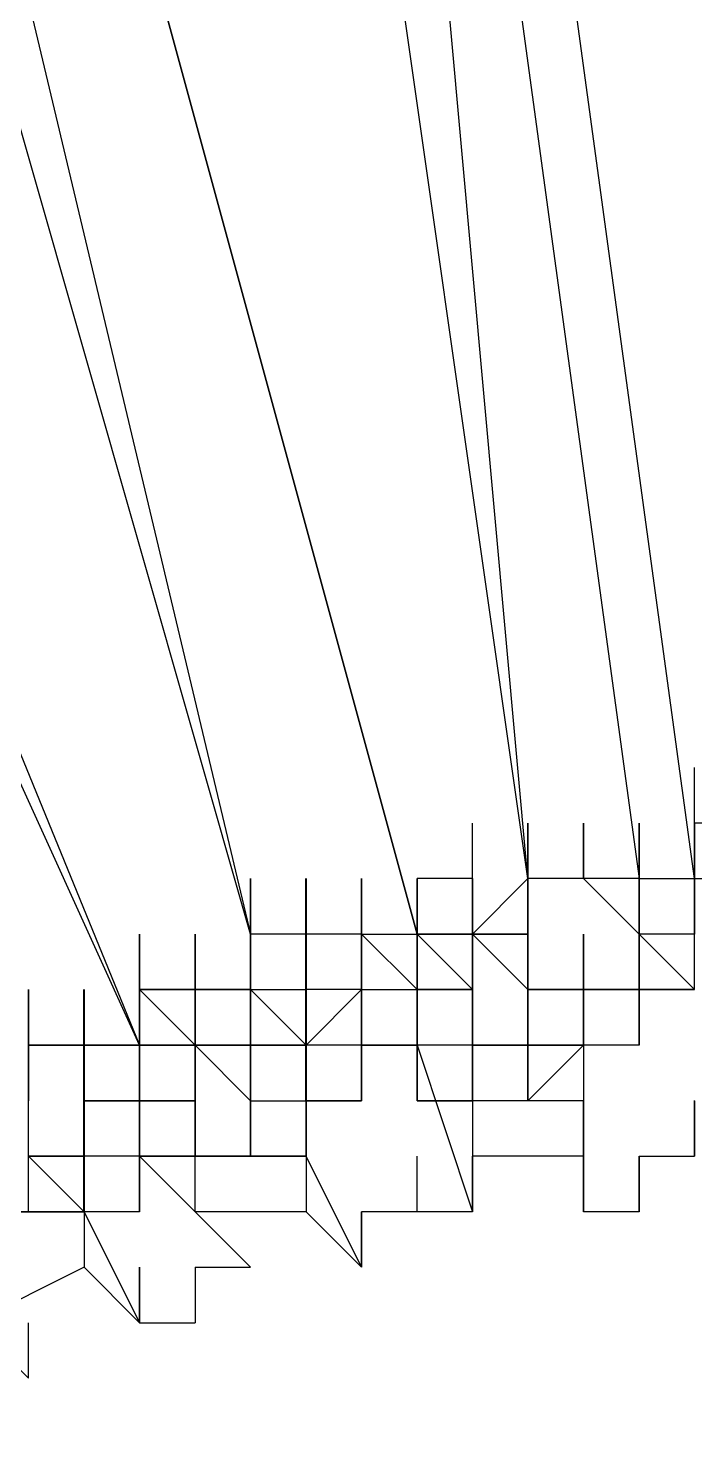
# Model space of a CAD drawing. Header units: inches. Extents: x 3324238 to 135265466, y -1036581 to 20094598.
# Drawn here: x 3353728.395 to 3353729.361, y -519023.522 to -519021.454 of the extents above; entities that cross this region are included whole.
import ezdxf

# ---------------------------------------------------------------- set-up
doc = ezdxf.new("R2010")
doc.units = ezdxf.units.IN
doc.header["$MEASUREMENT"] = 0
doc.layers.add('PDF_Geometry', color=7, linetype='Continuous')

msp = doc.modelspace()

# ---------------------------------------------------------------- linework, layer by layer
at = {"layer": 'PDF_Geometry', "color": 32, "lineweight": 13, "true_color": 0xdd6e00}
msp.add_lwpolyline([(3353740.2386, -519026.0718, 1.00015), (3353717.3563, -519026.0718), (3353717.3563, -519077.0734)], format="xyb", dxfattribs=at)
at = {"layer": 'PDF_Geometry', "lineweight": 25}
for points in [[(3353728.7975, -519018.8204), (3353729.0392, -519020.6735), (3353729.0392, -519020.754), (3353729.0392, -519020.8346), (3353729.0392, -519020.9152), (3353729.2809, -519022.6878), (3353729.2809, -519022.7683), (3353729.3614, -519022.8489), (3353729.3614, -519022.7683), (3353729.3614, -519022.6878), (3353729.442, -519022.6878), (3353729.442, -519022.6072), (3353729.3614, -519022.6072), (3353729.3614, -519022.5266)], [(3353729.2809, -519022.6878), (3353729.2809, -519022.7683), (3353729.2003, -519022.6878), (3353729.1197, -519022.6878), (3353728.9586, -519020.9152), (3353728.9586, -519020.8346), (3353728.9586, -519020.754), (3353728.878, -519020.8346), (3353728.878, -519020.754), (3353728.878, -519020.8346), (3353728.878, -519020.754), (3353728.878, -519020.8346), (3353728.7975, -519020.9152), (3353728.7169, -519020.9958), (3353728.7975, -519020.9958), (3353728.878, -519020.9958), (3353728.878, -519020.9152), (3353728.878, -519020.8346)], [(3353729.3614, -519022.6878), (3353729.1197, -519020.9152)], [(3353728.314, -519020.9958), (3353728.314, -519021.0763), (3353728.7169, -519022.7683), (3353728.7169, -519022.6878)], [(3353729.3614, -519022.8489), (3353729.3614, -519022.7683), (3353729.2809, -519022.7683), (3353729.2809, -519022.8489), (3353729.2003, -519022.8489), (3353729.2809, -519022.8489), (3353729.3614, -519022.8489), (3353729.3614, -519022.7683), (3353729.2809, -519022.7683), (3353729.2809, -519022.6878), (3353729.2809, -519022.7683), (3353729.2809, -519022.6878), (3353729.2809, -519022.6072), (3353729.2809, -519022.6878), (3353729.2809, -519022.6072), (3353729.2809, -519022.6878), (3353729.2809, -519022.7683), (3353729.2809, -519022.6878), (3353729.2809, -519022.7683), (3353729.2809, -519022.6878), (3353729.2003, -519022.6878), (3353729.1197, -519022.6878), (3353728.878, -519020.9958)], [(3353728.7169, -519023.0101), (3353728.7169, -519022.9295), (3353728.7169, -519023.0101), (3353728.7169, -519022.9295), (3353728.7169, -519023.0101), (3353728.7169, -519022.9295), (3353728.7169, -519023.0101), (3353728.7169, -519022.9295), (3353728.7169, -519023.0101), (3353728.7169, -519022.9295), (3353728.6363, -519022.9295), (3353728.6363, -519022.8489), (3353728.5557, -519022.8489), (3353728.5557, -519022.9295), (3353727.75, -519021.1569), (3353727.75, -519021.0763), (3353727.75, -519021.1569)], [(3353728.6363, -519023.2518), (3353728.7169, -519023.2518), (3353728.6363, -519023.1712), (3353728.6363, -519023.0906), (3353728.6363, -519023.0101), (3353728.6363, -519023.0906), (3353728.5557, -519023.0906), (3353728.6363, -519023.0906), (3353728.6363, -519023.0101), (3353728.6363, -519022.9295), (3353728.6363, -519023.0101), (3353728.6363, -519022.9295), (3353728.6363, -519022.8489), (3353728.6363, -519022.7683), (3353728.6363, -519022.8489), (3353728.7169, -519022.8489), (3353728.7169, -519022.7683), (3353728.7169, -519022.6878), (3353728.7169, -519022.7683), (3353728.7169, -519022.8489), (3353728.7169, -519022.7683), (3353728.7169, -519022.6878), (3353728.7169, -519022.7683), (3353728.7169, -519022.8489), (3353728.7169, -519022.7683), (3353728.7169, -519022.8489), (3353728.7169, -519022.7683), (3353728.7169, -519022.6878), (3353728.7169, -519022.7683), (3353728.7169, -519022.6878), (3353728.7169, -519022.7683), (3353728.7169, -519022.8489), (3353728.7169, -519022.7683), (3353728.2335, -519021.0763)], [(3353727.8306, -519021.1569), (3353728.5557, -519022.9295), (3353728.5557, -519023.0101), (3353728.5557, -519023.0906), (3353728.5557, -519023.0101), (3353728.5557, -519023.0906), (3353728.5557, -519023.1712), (3353728.4752, -519023.1712), (3353728.3946, -519023.1712)], [(3353729.2003, -519022.6072), (3353729.2003, -519022.6878), (3353729.2003, -519022.6072), (3353729.2003, -519022.6878), (3353729.1197, -519022.6878), (3353729.1197, -519022.7683), (3353729.1197, -519022.6878), (3353729.1197, -519022.7683), (3353729.1197, -519022.6878), (3353729.1197, -519022.7683), (3353729.1197, -519022.6878), (3353729.1197, -519022.6072), (3353729.1197, -519022.6878), (3353729.0392, -519022.7683), (3353729.0392, -519022.8489), (3353729.0392, -519022.9295), (3353728.9586, -519022.9295), (3353728.878, -519022.9295)], [(3353729.0392, -519022.8489), (3353729.0392, -519022.7683), (3353729.0392, -519022.6878), (3353729.0392, -519022.6072)], [(3353729.1197, -519022.6878), (3353729.1197, -519022.6072)], [(3353729.1197, -519022.6878), (3353729.1197, -519022.6072)], [(3353729.1197, -519022.6878), (3353729.1197, -519022.6072)], [(3353729.1197, -519022.6072), (3353729.1197, -519022.6878), (3353729.1197, -519022.7683), (3353729.1197, -519022.6878)], [(3353729.1197, -519022.6878), (3353729.1197, -519022.6072)], [(3353729.1197, -519022.6878), (3353729.1197, -519022.6072)], [(3353729.2809, -519022.6878), (3353729.3614, -519022.6878), (3353729.3614, -519022.6072)], [(3353729.2809, -519022.6878), (3353729.2809, -519022.6072)], [(3353729.3614, -519022.6878), (3353729.3614, -519022.6072)], [(3353728.7169, -519022.9295), (3353728.7169, -519023.0101), (3353728.7169, -519022.9295), (3353728.7169, -519023.0101), (3353728.7169, -519022.9295), (3353728.7169, -519023.0101), (3353728.6363, -519022.9295), (3353728.6363, -519023.0101), (3353728.6363, -519022.9295), (3353728.6363, -519023.0101), (3353728.5557, -519023.0101), (3353728.5557, -519022.9295), (3353728.5557, -519022.8489), (3353728.6363, -519022.9295), (3353728.6363, -519022.8489), (3353728.6363, -519022.9295), (3353728.7169, -519022.9295), (3353728.7975, -519022.9295), (3353728.878, -519022.8489), (3353728.9586, -519022.8489), (3353728.9586, -519022.7683), (3353728.9586, -519022.6878), (3353728.9586, -519022.7683), (3353728.9586, -519022.6878), (3353728.9586, -519022.7683), (3353728.9586, -519022.6878)], [(3353729.0392, -519023.0101), (3353729.0392, -519022.9295), (3353729.0392, -519022.8489), (3353729.0392, -519022.9295), (3353729.0392, -519022.8489), (3353729.0392, -519022.9295), (3353729.1197, -519022.9295), (3353729.1197, -519022.8489), (3353729.1197, -519022.7683), (3353729.1197, -519022.8489), (3353729.1197, -519022.9295), (3353729.0392, -519022.9295), (3353728.9586, -519022.9295), (3353728.9586, -519023.0101), (3353728.9586, -519022.9295), (3353728.9586, -519023.0101), (3353728.9586, -519022.9295), (3353728.9586, -519023.0101), (3353728.9586, -519022.9295), (3353728.9586, -519022.8489), (3353728.878, -519022.7683), (3353728.878, -519022.6878), (3353728.878, -519022.7683), (3353728.878, -519022.8489), (3353728.878, -519022.7683), (3353728.7975, -519022.7683), (3353728.7169, -519022.7683), (3353728.7169, -519022.8489), (3353728.7169, -519022.7683), (3353728.7169, -519022.8489), (3353728.7169, -519022.9295), (3353728.7169, -519022.8489), (3353728.7975, -519022.9295), (3353728.7975, -519023.0101), (3353728.7975, -519022.9295), (3353728.7975, -519022.8489), (3353728.7975, -519022.9295), (3353728.7975, -519023.0101), (3353728.7975, -519022.9295), (3353728.7975, -519023.0101), (3353728.7975, -519022.9295), (3353728.7975, -519023.0101), (3353728.7975, -519023.0906), (3353728.7975, -519023.0101), (3353728.7975, -519023.0906), (3353728.7975, -519023.0101), (3353728.7975, -519022.9295), (3353728.7975, -519023.0101), (3353728.7975, -519022.9295), (3353728.7975, -519022.8489)], [(3353728.7974, -519022.8489), (3353728.7974, -519022.9295), (3353728.7974, -519022.8489), (3353728.7974, -519022.7683), (3353728.7974, -519022.6878)], [(3353728.878, -519022.6878), (3353728.878, -519022.7683), (3353728.878, -519022.6878), (3353728.878, -519022.7683), (3353728.878, -519022.8489), (3353728.878, -519022.7683), (3353728.878, -519022.6878), (3353728.878, -519022.7683), (3353728.878, -519022.8489), (3353728.878, -519022.9295), (3353728.878, -519023.0101), (3353728.878, -519022.9295), (3353728.7975, -519022.9295), (3353728.7975, -519022.8489), (3353728.7975, -519022.9295), (3353728.7975, -519023.01)], [(3353728.878, -519022.8489), (3353728.878, -519022.9295), (3353728.878, -519022.8489), (3353728.7975, -519022.8489), (3353728.7975, -519022.9295), (3353728.7975, -519022.8489), (3353728.7975, -519022.7683), (3353728.7975, -519022.6878)], [(3353729.0392, -519022.7683), (3353729.0392, -519022.8489), (3353729.0392, -519022.7683), (3353729.0392, -519022.8489), (3353729.0392, -519022.9295), (3353729.0392, -519022.8489), (3353729.0392, -519022.9295), (3353729.1197, -519022.9295), (3353729.1197, -519022.8489), (3353729.1197, -519022.9295), (3353729.1197, -519022.8489), (3353729.1197, -519022.7683), (3353729.1197, -519022.6878), (3353729.0392, -519022.7683), (3353729.0392, -519022.6878), (3353728.9586, -519022.6878), (3353728.9586, -519022.7683), (3353728.9586, -519022.6878), (3353728.9586, -519022.7683), (3353728.9586, -519022.6878), (3353728.9586, -519022.7683), (3353728.9586, -519022.8489), (3353728.9586, -519022.9295), (3353728.9586, -519022.8489), (3353728.9586, -519022.7683), (3353728.9586, -519022.8489), (3353729.0392, -519022.8489), (3353728.9586, -519022.8489), (3353728.9586, -519022.7683), (3353728.9586, -519022.8489), (3353728.9586, -519022.9295), (3353728.9586, -519023.0101)], [(3353728.9586, -519022.7683), (3353728.9586, -519022.6878)], [(3353728.9586, -519022.7683), (3353728.9586, -519022.6878)], [(3353728.9586, -519022.7683), (3353728.9586, -519022.6878)], [(3353728.9586, -519022.7683), (3353728.9586, -519022.6878)], [(3353728.9586, -519022.7683), (3353728.9586, -519022.6878)], [(3353728.9586, -519022.7683), (3353728.9586, -519022.8489), (3353728.9586, -519022.7683), (3353728.9586, -519022.6878)], [(3353729.0392, -519022.7683), (3353729.0392, -519022.6878)], [(3353729.0392, -519022.7683), (3353729.0392, -519022.6878)], [(3353729.0392, -519022.7683), (3353729.0392, -519022.6878)], [(3353729.0392, -519022.7683), (3353729.0392, -519022.6878)], [(3353729.0392, -519022.7683), (3353729.0392, -519022.6878)], [(3353729.0392, -519022.7683), (3353729.0392, -519022.6878)], [(3353729.0392, -519022.7683), (3353729.0392, -519022.6878)], [(3353729.0392, -519022.7683), (3353729.0392, -519022.6878)], [(3353729.0392, -519022.7683), (3353729.0392, -519022.6878)], [(3353729.0392, -519022.7683), (3353729.0392, -519022.6878)], [(3353729.0392, -519022.7683), (3353729.0392, -519022.6878)], [(3353729.0392, -519022.7683), (3353729.0392, -519022.6878)], [(3353729.0392, -519022.7683), (3353729.0392, -519022.6878)], [(3353729.1197, -519022.7683), (3353729.1197, -519022.6878)], [(3353729.1197, -519022.7683), (3353729.1197, -519022.6878)], [(3353729.1197, -519022.8489), (3353729.1197, -519022.7683), (3353729.1197, -519022.6878)], [(3353729.2809, -519022.7683), (3353729.2809, -519022.6878)], [(3353729.2809, -519022.7684), (3353729.2809, -519022.6878)], [(3353729.2809, -519022.7683), (3353729.2809, -519022.6878)], [(3353729.2809, -519022.7683), (3353729.2809, -519022.6878)], [(3353729.2809, -519022.7683), (3353729.2809, -519022.6878)], [(3353729.3614, -519022.7683), (3353729.3614, -519022.6878)], [(3353729.3614, -519022.7684), (3353729.3614, -519022.6878)], [(3353728.5557, -519023.0906), (3353728.5557, -519023.0101), (3353728.5557, -519022.9295), (3353728.5557, -519023.0101), (3353728.5557, -519023.0906), (3353728.5557, -519023.0101), (3353728.5557, -519022.9295), (3353728.6363, -519022.9295), (3353728.6363, -519022.8489), (3353728.6363, -519022.7683), (3353728.6363, -519022.8489), (3353728.6363, -519022.7683), (3353728.6363, -519022.8489), (3353728.6363, -519022.9295), (3353728.6363, -519022.8489), (3353728.6363, -519022.9295), (3353728.6363, -519022.8489), (3353728.6363, -519022.9295), (3353728.5557, -519022.9295), (3353728.5557, -519022.8489), (3353728.5557, -519022.9295), (3353728.5557, -519022.8489), (3353728.5557, -519022.9295), (3353728.5557, -519022.8489), (3353728.5557, -519022.9295), (3353728.5557, -519022.8489), (3353728.5557, -519022.9295), (3353728.5557, -519022.8489), (3353728.5557, -519022.9295), (3353728.5557, -519022.8489), (3353728.6363, -519022.8489), (3353728.6363, -519022.7683), (3353728.6363, -519022.8489), (3353728.6363, -519022.9295), (3353728.6363, -519022.8489), (3353728.5557, -519022.8489), (3353728.5557, -519022.7683), (3353728.5557, -519022.8489), (3353728.5557, -519022.9295)], [(3353728.6363, -519022.8489), (3353728.6363, -519022.7683), (3353728.6363, -519022.8489)], [(3353728.6363, -519022.8489), (3353728.7169, -519022.8489), (3353728.6363, -519022.8489), (3353728.6363, -519022.7683), (3353728.6363, -519022.8489), (3353728.6363, -519022.9295), (3353728.6363, -519022.8489), (3353728.6363, -519022.9295), (3353728.6363, -519022.8489), (3353728.6363, -519022.7683), (3353728.6363, -519022.8489), (3353728.6363, -519022.9295), (3353728.6363, -519022.8489), (3353728.6363, -519022.7683), (3353728.6363, -519022.8489), (3353728.6363, -519022.9295), (3353728.6363, -519023.0101), (3353728.6363, -519023.0906), (3353728.6363, -519023.0101), (3353728.6363, -519023.0906), (3353728.7169, -519023.0906), (3353728.7169, -519023.0101), (3353728.7975, -519023.0101), (3353728.7975, -519022.9295), (3353728.7975, -519023.0101), (3353728.7975, -519022.9295), (3353728.7975, -519023.0101), (3353728.7975, -519022.9295), (3353728.7975, -519022.8489), (3353728.7975, -519022.9295), (3353728.7975, -519022.8489), (3353728.7975, -519022.9295), (3353728.7975, -519022.8489), (3353728.7975, -519022.9295), (3353728.7975, -519022.8489), (3353728.7975, -519022.9295), (3353728.7975, -519022.8489)], [(3353728.6363, -519022.8489), (3353728.6363, -519022.7683)], [(3353728.6363, -519022.8489), (3353728.6363, -519022.7683)], [(3353728.6363, -519022.8489), (3353728.6363, -519022.7684)], [(3353728.7169, -519022.9295), (3353728.7169, -519022.8489), (3353728.7169, -519022.7683)], [(3353728.878, -519022.9295), (3353728.878, -519022.8489), (3353728.878, -519022.7683), (3353728.878, -519022.8489)], [(3353728.878, -519022.9295), (3353728.878, -519022.8489), (3353728.878, -519022.7683)], [(3353728.878, -519022.7683), (3353728.9586, -519022.7683)], [(3353728.878, -519022.8489), (3353728.878, -519022.7683), (3353728.878, -519022.8489), (3353728.878, -519022.9295), (3353728.878, -519023.0101)], [(3353728.878, -519022.8489), (3353728.878, -519022.7683)], [(3353728.878, -519022.8489), (3353728.878, -519022.7683)], [(3353729.2003, -519022.7683), (3353729.2003, -519022.8489), (3353729.2003, -519022.9295), (3353729.1197, -519022.9295), (3353729.1197, -519022.8489), (3353729.0392, -519022.7683), (3353729.0392, -519022.8489), (3353729.0392, -519022.9295), (3353729.0392, -519023.0101), (3353729.0392, -519022.9295), (3353729.0392, -519022.8489), (3353729.0392, -519022.9295), (3353729.0392, -519022.8489), (3353729.0392, -519022.9295), (3353729.1197, -519022.9295), (3353729.1197, -519023.0101), (3353729.0392, -519023.0101), (3353728.9586, -519023.0101), (3353729.0392, -519023.0101), (3353729.0392, -519023.0906)], [(3353729.0392, -519022.7683), (3353728.9586, -519022.7683), (3353729.0392, -519022.7683)], [(3353729.2003, -519023.0906), (3353729.2003, -519023.0101), (3353729.1197, -519023.0101), (3353729.1197, -519022.9295), (3353729.2003, -519022.9295), (3353729.2003, -519022.8489), (3353729.1197, -519022.8489), (3353729.1197, -519022.9295), (3353729.1197, -519022.8489), (3353729.1197, -519022.9295), (3353729.0392, -519022.9295), (3353729.0392, -519022.8489), (3353729.0392, -519022.7683), (3353729.0392, -519022.8489), (3353729.0392, -519022.9295), (3353729.0392, -519023.0101), (3353729.0392, -519022.9295), (3353729.1197, -519022.9295), (3353729.0392, -519022.9295), (3353728.9586, -519022.9295), (3353729.0392, -519023.1712)], [(3353728.9586, -519022.7683), (3353729.0392, -519022.7683)], [(3353729.0392, -519022.8489), (3353728.9586, -519022.8489), (3353729.0392, -519022.8489), (3353729.0392, -519022.7683)], [(3353728.9586, -519022.8489), (3353728.9586, -519022.7683)], [(3353728.9586, -519022.8489), (3353728.9586, -519022.7683)], [(3353729.0392, -519022.7683), (3353728.9586, -519022.7683)], [(3353728.9586, -519022.8489), (3353728.9586, -519022.7683)], [(3353728.9586, -519022.7683), (3353729.0392, -519022.8489), (3353728.9586, -519022.7683)], [(3353728.9586, -519022.8489), (3353728.9586, -519022.7684)], [(3353729.0392, -519022.8489), (3353729.0392, -519022.7683)], [(3353729.0392, -519022.8489), (3353729.0392, -519022.7683)], [(3353729.0392, -519022.7683), (3353729.0392, -519022.8489)], [(3353729.0392, -519022.8489), (3353729.0392, -519022.7683)], [(3353729.0392, -519022.8489), (3353729.0392, -519022.7683)], [(3353729.1197, -519022.8489), (3353729.1197, -519022.9295), (3353729.1197, -519022.8489), (3353729.1197, -519022.9295), (3353729.1197, -519022.8489), (3353729.1197, -519022.9295), (3353729.2003, -519022.9295), (3353729.2003, -519022.8489), (3353729.2003, -519022.9295), (3353729.2003, -519022.8489), (3353729.1197, -519022.8489), (3353729.1197, -519022.7683), (3353729.0392, -519022.7683), (3353729.0392, -519022.8489), (3353729.0392, -519022.7683)], [(3353729.0392, -519022.7683), (3353729.1197, -519022.7683)], [(3353729.0392, -519022.8489), (3353729.0392, -519022.7683)], [(3353729.0392, -519022.8489), (3353729.0392, -519022.7683)], [(3353729.0392, -519022.8489), (3353729.0392, -519022.9295), (3353729.0392, -519022.8489), (3353729.0392, -519022.7684)], [(3353729.1197, -519022.8489), (3353729.1197, -519022.7683), (3353729.1197, -519022.8489)], [(3353729.1197, -519022.9295), (3353729.1197, -519022.8489), (3353729.1197, -519022.7683)], [(3353729.1197, -519022.8489), (3353729.1197, -519022.7683)], [(3353729.1197, -519022.7683), (3353729.1197, -519022.8489), (3353729.2003, -519022.8489)], [(3353729.1197, -519022.7683), (3353729.1197, -519022.8489), (3353729.1197, -519022.9295), (3353729.1197, -519022.8489)], [(3353729.1197, -519022.8489), (3353729.1197, -519022.7683)], [(3353729.2003, -519022.8489), (3353729.2003, -519022.7683)], [(3353729.2003, -519022.8489), (3353729.2003, -519022.7683)], [(3353729.2003, -519022.8489), (3353729.2003, -519022.7683)], [(3353729.2809, -519022.7683), (3353729.2809, -519022.8489), (3353729.2809, -519022.9295), (3353729.2809, -519022.8489), (3353729.3614, -519022.8489)], [(3353729.2809, -519022.8489), (3353729.2809, -519022.7683)], [(3353729.2809, -519022.8489), (3353729.2809, -519022.7683)], [(3353729.2809, -519022.8489), (3353729.2809, -519022.7683)], [(3353729.2809, -519022.8489), (3353729.2809, -519022.7683)], [(3353729.2809, -519022.8489), (3353729.2809, -519022.7683)], [(3353729.2809, -519022.8489), (3353729.2809, -519022.7683)], [(3353729.3614, -519022.8489), (3353729.3614, -519022.7683)], [(3353729.3614, -519022.8489), (3353729.3614, -519022.7683)], [(3353728.3946, -519023.0906), (3353728.4752, -519023.0906), (3353728.4752, -519023.0101), (3353728.4752, -519022.9295), (3353728.4752, -519022.8489), (3353728.4752, -519022.9295), (3353728.4752, -519023.0101), (3353728.4752, -519022.9295), (3353728.4752, -519023.0101), (3353728.4752, -519022.9295), (3353728.4752, -519023.0101), (3353728.4752, -519022.9295), (3353728.4752, -519023.0101), (3353728.4752, -519023.0906), (3353728.3946, -519023.0906), (3353728.4752, -519023.1712), (3353728.4752, -519023.0906), (3353728.4752, -519023.0101), (3353728.4752, -519022.9295), (3353728.4752, -519022.8489), (3353728.4752, -519022.9295), (3353728.3946, -519022.9295)], [(3353728.6363, -519023.0101), (3353728.6363, -519023.0906), (3353728.6363, -519023.0101), (3353728.6363, -519023.0906), (3353728.6363, -519023.0101), (3353728.6363, -519023.0906), (3353728.6363, -519023.0101), (3353728.5557, -519023.0101), (3353728.5557, -519022.9295), (3353728.4752, -519022.9295), (3353728.5557, -519022.9295), (3353728.5557, -519022.8489), (3353728.5557, -519022.9295), (3353728.5557, -519022.8489), (3353728.5557, -519022.9295), (3353728.5557, -519022.8489), (3353728.5557, -519022.9295), (3353728.5557, -519022.8489), (3353728.5557, -519022.9295), (3353728.5557, -519022.8489), (3353728.5557, -519022.9295), (3353728.5557, -519023.0101), (3353728.4752, -519023.0101), (3353728.4752, -519022.9295), (3353728.4752, -519023.0101), (3353728.4752, -519023.0906), (3353728.3946, -519023.0906)], [(3353728.3946, -519022.9295), (3353728.3946, -519022.8489)], [(3353728.4751, -519023.0101), (3353728.4751, -519023.0906), (3353728.4751, -519023.0101), (3353728.4751, -519022.9295), (3353728.4751, -519022.8489)], [(3353728.5557, -519022.9295), (3353728.5557, -519022.8489), (3353728.5557, -519022.9295), (3353728.5557, -519022.8489), (3353728.5557, -519022.9295), (3353728.5557, -519022.8489), (3353728.5557, -519022.9295), (3353728.5557, -519023.0101), (3353728.6363, -519023.0101), (3353728.6363, -519023.0906)], [(3353728.5557, -519022.9295), (3353728.5557, -519022.8489)], [(3353728.6363, -519022.9295), (3353728.6363, -519022.8489)], [(3353728.6363, -519022.9295), (3353728.6363, -519022.8489)], [(3353728.7169, -519022.8489), (3353728.6363, -519022.8489), (3353728.6363, -519022.9295)], [(3353728.7169, -519022.9295), (3353728.7169, -519022.8489)], [(3353728.7169, -519023.01), (3353728.7169, -519022.9295), (3353728.7169, -519022.8489)], [(3353728.7974, -519023.0101), (3353728.7974, -519022.9295), (3353728.7974, -519022.8489)], [(3353728.7974, -519022.9295), (3353728.7974, -519022.8489)], [(3353728.7975, -519022.9295), (3353728.7975, -519022.8489)], [(3353728.9586, -519022.9295), (3353728.878, -519022.9295), (3353728.878, -519022.8489)], [(3353728.878, -519022.9295), (3353728.878, -519022.8489)], [(3353728.878, -519022.9295), (3353728.878, -519022.8489)], [(3353729.3614, -519022.8489), (3353729.2809, -519022.8489), (3353729.2809, -519022.9295), (3353729.2003, -519022.9295), (3353729.2003, -519023.1712), (3353729.2003, -519023.0906), (3353729.1197, -519023.0906), (3353729.0392, -519023.0906), (3353729.0392, -519023.1712), (3353728.9586, -519023.1712), (3353728.9586, -519023.0906)], [(3353728.9586, -519022.9295), (3353728.9586, -519022.8489)], [(3353728.9586, -519022.9295), (3353728.9586, -519022.8489)], [(3353728.9586, -519022.8489), (3353728.9586, -519022.9295)], [(3353728.9586, -519022.9295), (3353728.9586, -519022.8489)], [(3353728.9586, -519022.8489), (3353729.0392, -519022.8489)], [(3353728.9586, -519022.9295), (3353728.9586, -519022.8489)], [(3353728.9586, -519023.01), (3353728.9586, -519022.9295), (3353728.9586, -519022.8489)], [(3353728.9586, -519022.9295), (3353728.9586, -519022.8489)], [(3353728.9586, -519022.9295), (3353728.9586, -519022.8489)], [(3353728.9586, -519022.9295), (3353728.9586, -519022.8489)], [(3353728.9586, -519022.9295), (3353728.9586, -519022.8489)], [(3353728.9586, -519022.9295), (3353728.9586, -519022.8489)], [(3353729.0392, -519022.9295), (3353729.0392, -519022.8489)], [(3353729.0392, -519022.9295), (3353729.0392, -519022.8489)], [(3353729.0392, -519022.9295), (3353729.0392, -519022.8489)], [(3353729.0392, -519022.9295), (3353729.0392, -519022.8489)], [(3353729.0392, -519022.9295), (3353729.0392, -519022.8489)], [(3353729.0392, -519022.9295), (3353729.0392, -519022.8489)], [(3353729.0392, -519022.9295), (3353729.0392, -519022.8489)], [(3353729.0392, -519022.9295), (3353729.0392, -519022.8489)], [(3353729.1197, -519022.9295), (3353729.1197, -519022.8489)], [(3353729.1197, -519022.9295), (3353729.1197, -519022.8489)], [(3353729.1197, -519022.9295), (3353729.1197, -519022.8489)], [(3353729.1197, -519022.9295), (3353729.1197, -519022.8489)], [(3353729.1197, -519023.01), (3353729.1197, -519022.9295), (3353729.1197, -519022.8489)], [(3353729.2003, -519022.9295), (3353729.2003, -519022.8489)], [(3353729.2809, -519022.8489), (3353729.2809, -519022.9295), (3353729.2003, -519022.9295), (3353729.2003, -519023.0101)], [(3353729.2809, -519022.9295), (3353729.2809, -519022.8489)], [(3353728.314, -519022.9295), (3353728.314, -519023.0101), (3353728.314, -519023.0906), (3353728.314, -519023.1712), (3353728.314, -519023.2518), (3353728.314, -519023.1712), (3353728.3946, -519023.1712), (3353728.3946, -519023.0906), (3353728.4752, -519023.0906), (3353728.4752, -519023.1712), (3353728.4752, -519023.2518), (3353728.314, -519023.3324), (3353728.3946, -519023.4129), (3353728.3946, -519023.3324)], [(3353728.3946, -519023.0906), (3353728.3946, -519023.0101), (3353728.3946, -519022.9295)], [(3353728.3946, -519022.9295), (3353728.3946, -519023.0101)], [(3353728.4752, -519022.9295), (3353728.3946, -519022.9295), (3353728.4752, -519022.9295)], [(3353728.3946, -519023.0101), (3353728.3946, -519022.9295)], [(3353728.3946, -519023.0101), (3353728.3946, -519022.9295)], [(3353728.4751, -519023.0101), (3353728.4751, -519022.9295)], [(3353728.4752, -519023.0101), (3353728.4752, -519023.0906), (3353728.4752, -519023.0101), (3353728.4752, -519022.9295)], [(3353728.6363, -519022.9295), (3353728.5557, -519022.9295)], [(3353728.5557, -519022.9295), (3353728.6363, -519022.9295), (3353728.5557, -519022.9295)], [(3353728.6363, -519022.9295), (3353728.5557, -519022.9295)], [(3353728.5557, -519023.0101), (3353728.5557, -519022.9295)], [(3353728.6363, -519023.0101), (3353728.6363, -519022.9295)], [(3353728.7169, -519023.0906), (3353728.7169, -519023.0101), (3353728.7169, -519022.9295), (3353728.7169, -519023.0101)], [(3353728.7169, -519023.0101), (3353728.7169, -519022.9295)], [(3353728.7169, -519023.0101), (3353728.7169, -519022.9295)], [(3353728.7169, -519023.0101), (3353728.7169, -519022.9295)], [(3353728.7975, -519023.0101), (3353728.7975, -519022.9295)], [(3353728.7975, -519023.0101), (3353728.7975, -519022.9295)], [(3353728.7975, -519023.01), (3353728.7975, -519022.9295)], [(3353728.878, -519023.0101), (3353728.878, -519022.9295)], [(3353728.9586, -519022.9295), (3353728.878, -519022.9295)], [(3353728.878, -519022.9295), (3353728.9586, -519022.9295)], [(3353729.0392, -519022.9295), (3353729.1197, -519022.9295)], [(3353729.2003, -519022.9295), (3353729.1197, -519023.0101)], [(3353729.1197, -519022.9295), (3353729.1197, -519023.0101)], [(3353729.1197, -519023.01), (3353729.1197, -519022.9295)], [(3353729.1197, -519022.9295), (3353729.2003, -519022.9295)], [(3353728.4752, -519023.1712), (3353728.3946, -519023.1712), (3353728.314, -519023.1712), (3353728.3946, -519023.1712), (3353728.4752, -519023.1712), (3353728.4752, -519023.0906), (3353728.4752, -519023.0101), (3353728.5557, -519023.0101), (3353728.5557, -519023.0906), (3353728.5557, -519023.0101), (3353728.5557, -519023.0906), (3353728.5557, -519023.0101), (3353728.5557, -519023.0906), (3353728.4752, -519023.0906)], [(3353728.4751, -519023.01), (3353728.4751, -519023.0906)], [(3353728.4752, -519023.1712), (3353728.4752, -519023.0906), (3353728.4752, -519023.0101)], [(3353728.5557, -519023.1712), (3353728.5557, -519023.0906), (3353728.5557, -519023.0101)], [(3353728.5557, -519023.0101), (3353728.6363, -519023.0101)], [(3353728.6363, -519023.0906), (3353728.6363, -519023.01)], [(3353728.6363, -519023.0906), (3353728.6363, -519023.0101)], [(3353728.7169, -519023.0906), (3353728.7169, -519023.0101)], [(3353728.7169, -519023.0101), (3353728.7975, -519023.0101), (3353728.7975, -519023.0906)], [(3353728.7169, -519023.0101), (3353728.7169, -519023.0906)], [(3353728.7169, -519023.0906), (3353728.7169, -519023.0101)], [(3353728.7169, -519023.0101), (3353728.7169, -519023.0906)], [(3353728.7169, -519023.0906), (3353728.7169, -519023.0101)], [(3353728.7975, -519023.0101), (3353728.7975, -519023.0906)], [(3353728.878, -519023.0101), (3353728.7975, -519023.0101), (3353728.878, -519023.0101)], [(3353728.7975, -519023.0906), (3353728.7975, -519023.0101)], [(3353728.7975, -519023.0101), (3353728.7975, -519023.0906), (3353728.7975, -519023.1712)], [(3353728.9586, -519023.01), (3353729.0392, -519023.01)], [(3353729.2809, -519023.1712), (3353729.2809, -519023.0906), (3353729.2809, -519023.1712), (3353729.2809, -519023.0906), (3353729.3614, -519023.0906), (3353729.3614, -519023.01)], [(3353728.3946, -519023.1712), (3353728.3946, -519023.0906)], [(3353728.3946, -519023.1712), (3353728.3946, -519023.0906)], [(3353728.3946, -519023.1712), (3353728.3946, -519023.0906)], [(3353728.4751, -519023.1712), (3353728.4751, -519023.0906)], [(3353728.5557, -519023.1712), (3353728.5557, -519023.0906), (3353728.5557, -519023.1712), (3353728.4752, -519023.1712), (3353728.4752, -519023.0906)], [(3353728.7169, -519023.2518), (3353728.5557, -519023.0906)], [(3353728.5557, -519023.1712), (3353728.5557, -519023.0906)], [(3353728.7169, -519023.0906), (3353728.6363, -519023.0906), (3353728.7169, -519023.0906)], [(3353728.6363, -519023.0906), (3353728.7169, -519023.0906)], [(3353728.7974, -519023.0906), (3353728.878, -519023.2518)], [(3353729.0392, -519023.1712), (3353729.0392, -519023.0906)], [(3353729.2809, -519023.1712), (3353729.2003, -519023.1712), (3353729.2003, -519023.0906)], [(3353729.2003, -519023.0906), (3353729.2003, -519023.1712)], [(3353728.3946, -519023.1712), (3353728.4752, -519023.1712), (3353728.3946, -519023.1712), (3353728.4752, -519023.1712), (3353728.5557, -519023.3324), (3353728.6363, -519023.3324)], [(3353728.9586, -519023.1712), (3353728.878, -519023.1712), (3353728.878, -519023.2518), (3353728.878, -519023.1712), (3353728.878, -519023.2518), (3353728.7975, -519023.1712), (3353728.6363, -519023.1712)], [(3353728.4752, -519023.2518), (3353728.5557, -519023.3324)], [(3353728.5557, -519023.3323), (3353728.5557, -519023.2518)], [(3353728.6363, -519023.2518), (3353728.6363, -519023.3323)], [(3353728.3946, -519023.4129), (3353728.3946, -519023.3324)]]:
    msp.add_lwpolyline(points, dxfattribs=at)
for points in [[(3353728.4752, -519020.9958), (3353728.4752, -519020.9152), (3353728.4752, -519020.9958), (3353728.4752, -519020.9152), (3353728.4752, -519020.8346), (3353728.3946, -519020.8346), (3353728.3946, -519020.9152), (3353728.4752, -519020.9958), (3353728.9586, -519022.7683), (3353728.9586, -519022.8489), (3353728.9586, -519022.7683), (3353728.9586, -519022.8489), (3353728.9586, -519022.9295), (3353728.9586, -519022.8489), (3353728.9586, -519022.9295), (3353728.9586, -519022.8489), (3353728.9586, -519022.7683)], [(3353729.1197, -519022.6072), (3353729.1197, -519022.6878)], [(3353729.3614, -519022.6878), (3353729.3614, -519022.7683), (3353729.3614, -519022.6878), (3353729.3614, -519022.6072)], [(3353728.7169, -519023.0101), (3353728.6363, -519022.9295), (3353728.6363, -519022.8489), (3353728.7169, -519022.8489), (3353728.6363, -519022.8489), (3353728.6363, -519022.7683), (3353728.6363, -519022.8489), (3353728.6363, -519022.9295), (3353728.6363, -519022.8489), (3353728.6363, -519022.9295), (3353728.6363, -519022.8489), (3353728.6363, -519022.7683), (3353728.6363, -519022.8489), (3353728.7169, -519022.8489), (3353728.6363, -519022.8489), (3353728.6363, -519022.9295), (3353728.6363, -519022.8489), (3353728.6363, -519022.9295), (3353728.6363, -519022.8489), (3353728.7169, -519022.8489), (3353728.7169, -519022.9295), (3353728.7169, -519023.0101), (3353728.7169, -519023.0906), (3353728.7169, -519023.0101), (3353728.7169, -519022.9295), (3353728.7169, -519022.8489), (3353728.7975, -519022.8489), (3353728.7975, -519022.7683), (3353728.7975, -519022.6878), (3353728.7975, -519022.7683), (3353728.7975, -519022.8489), (3353728.7975, -519022.9295), (3353728.7169, -519022.9295)], [(3353729.0392, -519022.6878), (3353729.0392, -519022.7683)], [(3353729.0392, -519022.6878), (3353729.0392, -519022.7683)], [(3353729.0392, -519022.6878), (3353729.0392, -519022.7683), (3353729.1197, -519022.7683), (3353729.0392, -519022.7683)], [(3353729.0392, -519022.6878), (3353729.0392, -519022.7683)], [(3353729.1197, -519022.6878), (3353729.1197, -519022.7683)], [(3353728.7169, -519022.7683), (3353728.7169, -519022.8489)], [(3353728.7169, -519022.8489), (3353728.7169, -519022.9295), (3353728.7169, -519022.8489), (3353728.7169, -519022.9295), (3353728.7169, -519022.8489), (3353728.7169, -519022.7683)], [(3353728.9586, -519022.8489), (3353728.9586, -519022.9295), (3353728.9586, -519022.8489), (3353728.9586, -519022.7683)], [(3353729.0392, -519022.7683), (3353729.0392, -519022.8489)], [(3353729.2003, -519022.8489), (3353729.2003, -519022.9295), (3353729.2003, -519022.8489), (3353729.2003, -519022.7683), (3353729.2003, -519022.8489), (3353729.2003, -519022.7683), (3353729.2003, -519022.8489), (3353729.2003, -519022.7683), (3353729.2003, -519022.8489), (3353729.2003, -519022.7683), (3353729.2003, -519022.8489), (3353729.2003, -519022.7683), (3353729.2003, -519022.8489), (3353729.2003, -519022.7683), (3353729.2003, -519022.8489), (3353729.2003, -519022.7683)], [(3353729.2809, -519022.7683), (3353729.2809, -519022.8489)], [(3353728.3946, -519022.8489), (3353728.3946, -519022.9295)], [(3353728.4751, -519022.8489), (3353728.4751, -519022.9295)], [(3353729.2003, -519022.8489), (3353729.2003, -519022.9295)], [(3353728.4751, -519022.9295), (3353728.4751, -519023.0101)], [(3353728.7169, -519022.9295), (3353728.7169, -519023.0101)], [(3353728.7169, -519022.9295), (3353728.7169, -519023.0101)], [(3353728.7169, -519022.9295), (3353728.7169, -519023.0101)], [(3353728.7974, -519022.9295), (3353728.7974, -519023.0101)], [(3353728.7975, -519023.0906), (3353728.7975, -519023.0101), (3353728.7975, -519022.9295), (3353728.7975, -519023.0101)], [(3353729.1197, -519023.0101), (3353729.1197, -519022.9295)], [(3353728.6363, -519023.0101), (3353728.6363, -519023.0906)], [(3353729.3614, -519023.0101), (3353729.3614, -519023.0906)], [(3353728.7975, -519023.0906), (3353728.7169, -519023.0906)], [(3353729.2003, -519023.0906), (3353729.2003, -519023.1712)], [(3353728.5557, -519023.2518), (3353728.5557, -519023.3323)]]:
    msp.add_lwpolyline(points, close=True, dxfattribs=at)
at = {"layer": 'PDF_Geometry', "color": 32, "lineweight": 13, "true_color": 0xdd6e00}
msp.add_arc((3353728.7974, -519026.0638), 11.9246, 359.96181, 180.03819, dxfattribs=at)

doc.saveas('drawing.dxf')
